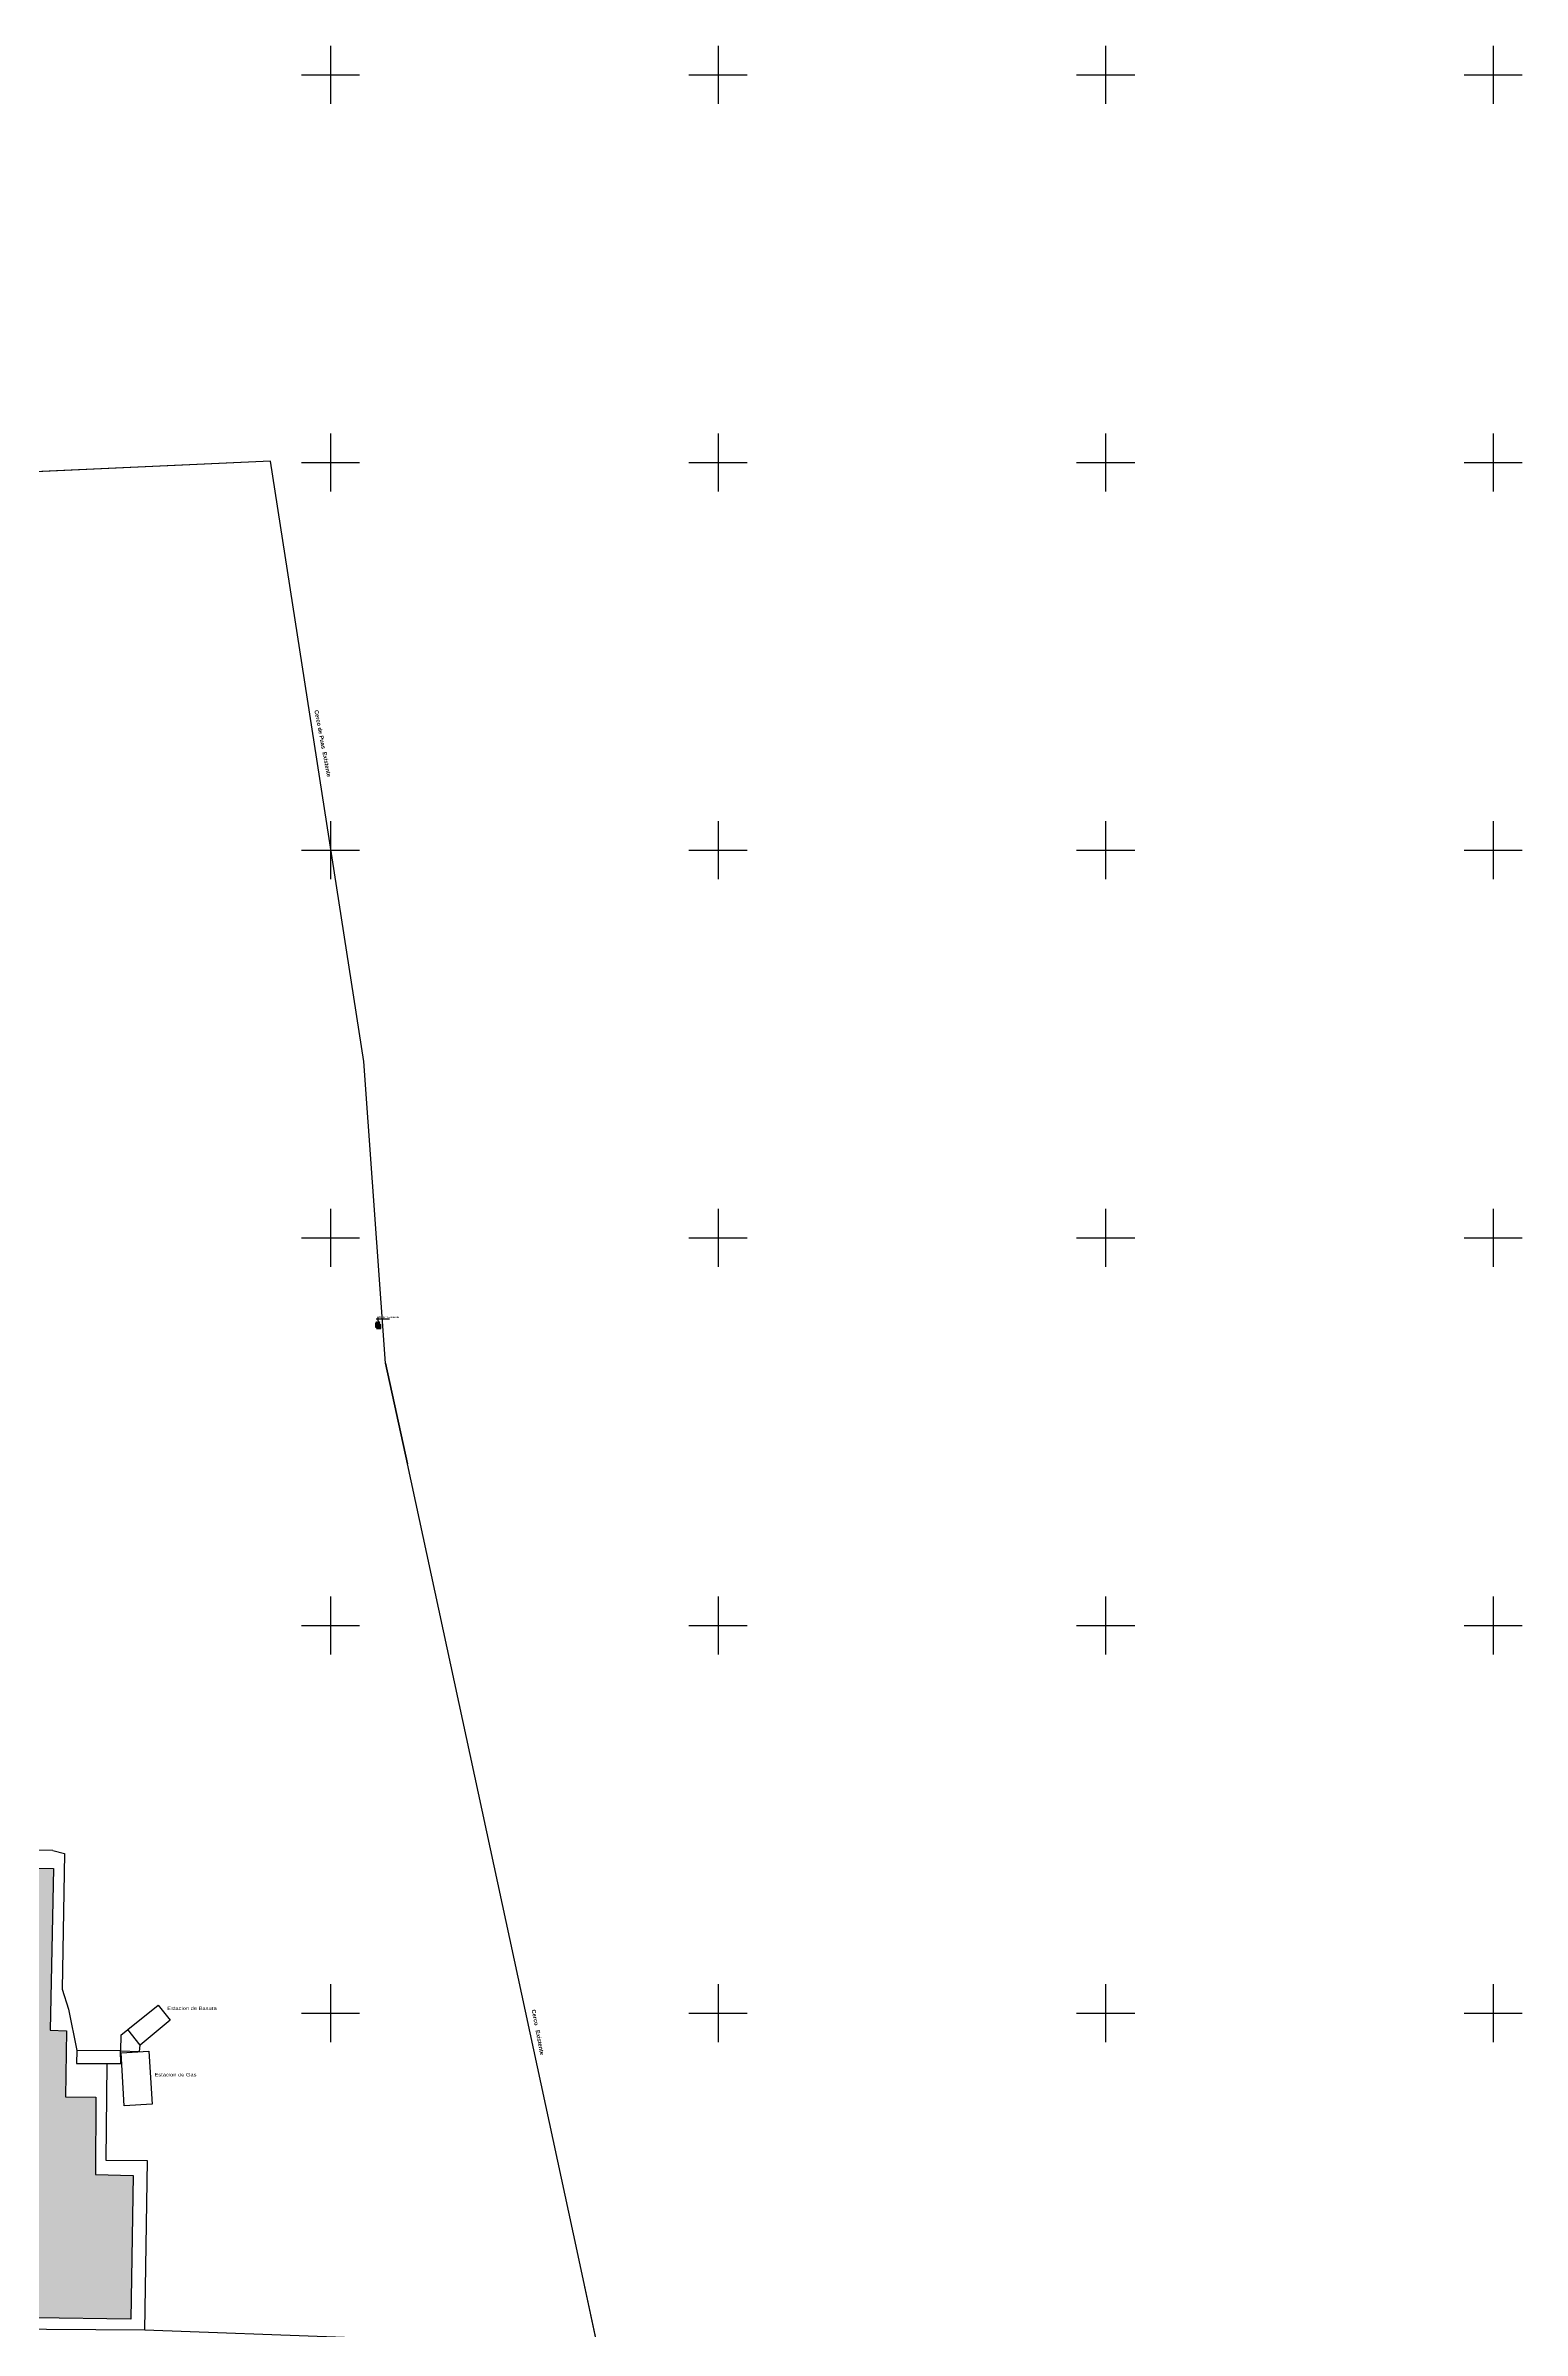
# Model space of a CAD drawing. Header units: millimetres. Extents: x 793 to 3159, y 750 to 2095.
# Drawn here: x 1340.3 to 1530.8, y 1185 to 1479.6 of the extents above; entities that cross this region are included whole.
import ezdxf

# ---------------------------------------------------------------- set-up
doc = ezdxf.new("R2010")
doc.units = ezdxf.units.MM
for name, color, linetype in [('BANQUEtas existentes', 122, 'Continuous'), ('cerco de malla', 7, 'Continuous'), ('CONCRETOS', 64, 'Continuous'), ('CONTORNO EDIFICIO EXISTENTES', 70, 'Continuous'), ('CURVD', 6, 'Continuous'), ('DIMEN', 7, 'Continuous'), ('GAS', 32, 'Continuous'), ('MOJON', 132, 'Continuous'), ('poligono real existente', 210, 'Continuous'), ('RETUTM01', 8, 'Continuous'), ('VERTICES', 210, 'Continuous')]:
    doc.layers.add(name, color=color, linetype=linetype)
doc.styles.get("Standard").update_dxf_attribs({"font": 'arial.ttf'})
doc.styles.add('TEXTOS', font='cityb___.ttf', dxfattribs={"height": 0.25})
doc.styles.add('VERTICES', font='arial.ttf', dxfattribs={"height": 0.5})
doc.linetypes.add('RAYACONTDIAG', pattern='A,0.8,["/",Standard,S=0.08,R=0,X=0.025,Y=-0.04],0', length=0.8)
doc.linetypes.add('RAYACONTX', pattern='A,0.8,["X",Standard,S=0.08,R=0,X=0.025,Y=-0.04],0', length=0.8)

# ---------------------------------------------------------------- blocks, each defined once
blk = doc.blocks.new('A$C67FB3449')
at = {"layer": 'MOJON'}
h = blk.add_hatch(color=256, dxfattribs=at)
h.paths.add_polyline_path([(0.56, 0.69), (0, 0.69), (0, 0.13), (0.05, 0.18), (0.05, 0.64), (0.51, 0.64)])
h.paths.add_polyline_path([(0.58, 0.58), (0.11, 0.58), (0.11, 0.11), (0.58, 0.11)])
h.paths.add_polyline_path([(0.5, 0.5), (0.5, 0.19), (0.19, 0.19), (0.19, 0.5)], flags=16)
h.paths.add_polyline_path([(0.69, 0.56), (0.64, 0.51), (0.64, 0.05), (0.18, 0.05), (0.13, 0), (0.69, 0)])
h = blk.add_hatch(color=256, dxfattribs=at)
h.paths.add_polyline_path([(0.56, 0.69), (0, 0.69), (0, 0.13), (0.05, 0.18), (0.05, 0.64), (0.51, 0.64)])
h.paths.add_polyline_path([(0.58, 0.58), (0.11, 0.58), (0.11, 0.11), (0.58, 0.11)])
h.paths.add_polyline_path([(0.5, 0.5), (0.5, 0.19), (0.19, 0.19), (0.19, 0.5)], flags=16)
h.paths.add_polyline_path([(0.69, 0.56), (0.64, 0.51), (0.64, 0.05), (0.18, 0.05), (0.13, 0), (0.69, 0)])
h = blk.add_hatch(color=256, dxfattribs=at)
h.paths.add_polyline_path([(0.56, 0.69), (0, 0.69), (0, 0.13), (0.05, 0.18), (0.05, 0.64), (0.51, 0.64)])
h.paths.add_polyline_path([(0.58, 0.58), (0.11, 0.58), (0.11, 0.11), (0.58, 0.11)])
h.paths.add_polyline_path([(0.5, 0.5), (0.5, 0.19), (0.19, 0.19), (0.19, 0.5)], flags=16)
h.paths.add_polyline_path([(0.69, 0.56), (0.64, 0.51), (0.64, 0.05), (0.18, 0.05), (0.13, 0), (0.69, 0)])
for p, q in [((0, 0.69, 211.81), (0, 0.13, 211.81)), ((0.56, 0.69, 211.81), (0, 0.69, 211.81)), ((0, 0.69, 211.81), (0, 0.13, 211.81)), ((0.56, 0.69, 211.81), (0, 0.69, 211.81)), ((0, 0.69, 211.81), (0, 0.13, 211.81)), ((0.56, 0.69, 211.81), (0, 0.69, 211.81)), ((0, 0.13, 211.81), (0.05, 0.18, 211.81)), ((0, 0.13, 211.81), (0.05, 0.18, 211.81)), ((0, 0.13, 211.81), (0.05, 0.18, 211.81)), ((0.05, 0.64, 211.81), (0.05, 0.18, 211.81)), ((0.51, 0.64, 211.81), (0.05, 0.64, 211.81)), ((0.05, 0.64, 211.81), (0.05, 0.18, 211.81)), ((0.51, 0.64, 211.81), (0.05, 0.64, 211.81)), ((0.05, 0.64, 211.81), (0.05, 0.18, 211.81)), ((0.51, 0.64, 211.81), (0.05, 0.64, 211.81)), ((0.11, 0.58, 211.81), (0.11, 0.11, 211.81)), ((0.58, 0.58, 211.81), (0.11, 0.58, 211.81)), ((0.11, 0.58, 211.81), (0.11, 0.11, 211.81)), ((0.58, 0.58, 211.81), (0.11, 0.58, 211.81)), ((0.11, 0.58, 211.81), (0.11, 0.11, 211.81)), ((0.58, 0.58, 211.81), (0.11, 0.58, 211.81)), ((0.11, 0.11, 211.81), (0.58, 0.11, 211.81)), ((0.11, 0.11, 211.81), (0.58, 0.11, 211.81)), ((0.11, 0.11, 211.81), (0.58, 0.11, 211.81)), ((0.13, 0, 211.81), (0.18, 0.05, 211.81)), ((0.13, 0, 211.81), (0.18, 0.05, 211.81)), ((0.13, 0, 211.81), (0.18, 0.05, 211.81)), ((0.13, 0, 211.81), (0.69, 0, 211.81)), ((0.13, 0, 211.81), (0.69, 0, 211.81)), ((0.13, 0, 211.81), (0.69, 0, 211.81)), ((0.18, 0.05, 211.81), (0.64, 0.05, 211.81)), ((0.18, 0.05, 211.81), (0.64, 0.05, 211.81)), ((0.18, 0.05, 211.81), (0.64, 0.05, 211.81)), ((0.19, 0.5, 211.81), (0.19, 0.19, 211.81)), ((0.5, 0.5, 211.81), (0.19, 0.5, 211.81)), ((0.19, 0.5, 211.81), (0.19, 0.19, 211.81)), ((0.5, 0.5, 211.81), (0.19, 0.5, 211.81)), ((0.19, 0.5, 211.81), (0.19, 0.19, 211.81)), ((0.5, 0.5, 211.81), (0.19, 0.5, 211.81)), ((0.19, 0.19, 211.81), (0.5, 0.19, 211.81)), ((0.19, 0.19, 211.81), (0.5, 0.19, 211.81)), ((0.19, 0.19, 211.81), (0.5, 0.19, 211.81)), ((0.5, 0.19, 211.81), (0.5, 0.5, 211.81)), ((0.5, 0.19, 211.81), (0.5, 0.5, 211.81)), ((0.5, 0.19, 211.81), (0.5, 0.5, 211.81)), ((0.51, 0.64, 211.81), (0.56, 0.69, 211.81)), ((0.51, 0.64, 211.81), (0.56, 0.69, 211.81)), ((0.51, 0.64, 211.81), (0.56, 0.69, 211.81)), ((0.58, 0.11, 211.81), (0.58, 0.58, 211.81)), ((0.58, 0.11, 211.81), (0.58, 0.58, 211.81)), ((0.58, 0.11, 211.81), (0.58, 0.58, 211.81)), ((0.64, 0.51, 211.81), (0.69, 0.56, 211.81)), ((0.64, 0.51, 211.81), (0.69, 0.56, 211.81)), ((0.64, 0.51, 211.81), (0.69, 0.56, 211.81)), ((0.64, 0.05, 211.81), (0.64, 0.51, 211.81)), ((0.64, 0.05, 211.81), (0.64, 0.51, 211.81)), ((0.64, 0.05, 211.81), (0.64, 0.51, 211.81)), ((0.69, 0, 211.81), (0.69, 0.56, 211.81)), ((0.69, 0, 211.81), (0.69, 0.56, 211.81)), ((0.69, 0, 211.81), (0.69, 0.56, 211.81))]:
    blk.add_line(p, q, dxfattribs=at)
at = {"layer": 'MOJON', "lineweight": 0}
for p, q in [((0, 0.69, 211.81), (0.69, 0, 211.81)), ((0.58, 0.58, 211.81), (0.11, 0.11, 211.81))]:
    blk.add_line(p, q, dxfattribs=at)
blk = doc.blocks.new('A$C146D1F87')
at = {"layer": 'DIMEN'}
for p, q in [((0, 1.11, 431), (1.06, 1.11, 431)), ((0.53, 0.56, 431), (0.53, 1.65, 431)), ((1.06, 1.11, 431), (3.45, 1.11, 431))]:
    blk.add_line(p, q, dxfattribs=at)
at = {"layer": 'DIMEN', "color": 5}
for p, q in [((0.06, 0.23, 431), (0.19, 0.36, 431)), ((0.53, 0, 431), (0.06, 0.23, 431)), ((0.19, 0.36, 431), (0.53, 0, 431)), ((0.53, 0.56, 431), (0.53, 0, 431)), ((0.86, 0.36, 431), (0.53, 0, 431)), ((0.53, 0, 431), (0.99, 0.23, 431)), ((0.99, 0.23, 431), (0.86, 0.36, 431))]:
    blk.add_line(p, q, dxfattribs=at)
blk = doc.blocks.new('A$C6A1540C3')
at = {"layer": 'RETUTM01', "color": 8, "linetype": 'Continuous'}
for p, q in [((3.75, 7.5), (3.75, 0)), ((0, 3.75), (7.5, 3.75))]:
    blk.add_line(p, q, dxfattribs=at)

msp = doc.modelspace()

# ---------------------------------------------------------------- hatches: boundary and pattern name
at = {"layer": 'CONTORNO EDIFICIO EXISTENTES'}
h = msp.add_hatch(color=141, dxfattribs=at)
h.dxf.hatch_style = 1
h.paths.add_polyline_path([(1346.77784, 1215.03325), (1342.87211, 1215.07971), (1342.98805, 1223.61446), (1340.89169, 1223.67513), (1341.30944, 1244.51683), (1294.61028, 1245.12007), (1294.13621, 1201.85813), (1312.84141, 1201.53391), (1312.85122, 1202.10038), (1326.79234, 1201.87214), (1326.56968, 1186.7613), (1351.32621, 1186.41341), (1351.61207, 1204.93235), (1346.75539, 1205.06009)])

# ---------------------------------------------------------------- linework, layer by layer
at = {"color": 30, "elevation": 308.656}
msp.add_lwpolyline([(1294.61028, 1245.12007), (1341.30944, 1244.51683), (1340.89169, 1223.67513), (1342.98805, 1223.61446), (1342.87211, 1215.07971), (1346.77784, 1215.03325), (1346.75539, 1205.06009), (1351.61207, 1204.93235), (1351.32621, 1186.41341), (1326.56968, 1186.7613), (1326.79234, 1201.87214), (1312.85122, 1202.10038), (1312.84141, 1201.53391), (1294.13621, 1201.85813)], close=True, dxfattribs=at)
at = {"layer": 'BANQUEtas existentes'}
for p, q in [((1341.25805, 1246.85954, 308.549), (1293.37201, 1247.62868, 308.6)), ((1341.25805, 1246.85954, 308.549), (1342.75065, 1246.47929, 308.508)), ((1342.75065, 1246.47929, 308.508), (1342.46161, 1228.95825, 308.598)), ((1342.46161, 1228.95825, 308.598), (1343.26905, 1226.38726, 308.571)), ((1343.26905, 1226.38726, 308.571), (1344.3341, 1221.06302, 308.599)), ((1350.02331, 1223.05538, 306.736), (1349.96721, 1221.01485, 306.842)), ((1350.02331, 1223.05538, 306.736), (1350.90932, 1223.78593, 306.237)), ((1344.3341, 1221.06302, 308.599), (1344.30104, 1219.39404, 308.613)), ((1349.96721, 1221.01485, 306.842), (1344.3341, 1221.06302, 308.599)), ((1350.02459, 1219.37603, 306.79), (1349.96721, 1221.01485, 306.842)), ((1349.96721, 1221.01485, 306.842), (1352.41749, 1220.94595, 306.282)), ((1352.41749, 1220.94595, 306.282), (1352.5193, 1221.75383, 306.267)), ((1344.30104, 1219.39404, 308.613), (1350.02459, 1219.37603, 306.79)), ((1348.20139, 1219.33405, 308.586), (1348.08188, 1206.9104, 308.606)), ((1353.4578, 1206.8085, 308.569), (1348.09566, 1206.89116, 308.606)), ((1353.12314, 1184.97588, 308.579), (1353.4578, 1206.8085, 308.569)), ((1353.12314, 1184.97588, 308.579), (1353.4578, 1206.8085, 308.569)), ((1353.12314, 1184.97588, 308.579), (1324.60509, 1185.19843, 308.31782)), ((1378.8765, 1184.0291, 303.88697), (1353.12314, 1184.97588, 308.579))]:
    msp.add_line(p, q, dxfattribs=at)
at = {"layer": 'cerco de malla', "linetype": 'RAYACONTX', "ltscale": 10}
for p, q in [((1369.33465, 1426.06132, 293.251), (1255.57285, 1420.9017, 296.836)), ((1384.14331, 1309.72506, 294.525), (1387.00967, 1296.73883, 295.507)), ((1408.88991, 1195.21199, 298.734), (1387.00967, 1296.73883, 295.507)), ((1425.77751, 1116.30352, 300.71), (1408.88991, 1195.21199, 298.734))]:
    msp.add_line(p, q, dxfattribs=at)
at = {"layer": 'GAS', "linetype": 'Continuous'}
for points, elevation in [([(1350.90932, 1223.78593), (1354.81999, 1226.88756), (1356.37822, 1224.96113), (1352.5193, 1221.75383)], 306.237), ([(1350.04345, 1220.76202), (1353.62855, 1220.96667), (1354.04558, 1214.13539), (1350.46049, 1213.93073)], 306.804)]:
    msp.add_lwpolyline(points, close=True, dxfattribs=dict(at, elevation=elevation))
at = {"layer": 'poligono real existente', "linetype": 'RAYACONTDIAG', "elevation": 293.251}
msp.add_lwpolyline([(1332.03838, 826.86341), (1343.18162, 821.07729), (1370.6604, 809.46732), (1401.90883, 799.33348), (1458.52723, 787.82435), (1461.32928, 787.33593), (1463.59362, 996.80662), (1464.01009, 1013.49318), (1464.36549, 1029.628), (1464.03637, 1049.87443), (1461.97833, 1064.48312), (1425.77751, 1116.30352), (1408.88991, 1195.21199), (1387.00967, 1296.73883), (1384.14331, 1309.72506), (1381.37609, 1348.62425), (1369.33465, 1426.06132), (1255.57285, 1420.9017)], dxfattribs=at)

# ---------------------------------------------------------------- block references
at = {"layer": 'CONCRETOS'}
msp.add_blockref('A$C67FB3449', (1382.85036, 1314.18035, 82.9056), dxfattribs=at)
at = {"layer": 'CURVD', "xscale": 0.5, "yscale": 0.5, "zscale": 0.5}
msp.add_blockref('A$C146D1F87', (1382.94243, 1314.87348, 79.217), dxfattribs=at)
at = {"layer": 'poligono real existente'}
for p in [(1373.30715, 1472.1269), (1423.30715, 1472.1269), (1423.30715, 1472.1269), (1473.30715, 1472.1269), (1523.30715, 1472.1269), (1373.30715, 1422.1269), (1423.30715, 1422.1269), (1473.30715, 1422.1269), (1523.30715, 1422.1269), (1373.30715, 1372.1269), (1423.30715, 1372.1269), (1473.30715, 1372.1269), (1523.30715, 1372.1269), (1373.30715, 1322.1269), (1423.30715, 1322.1269), (1473.30715, 1322.1269), (1523.30715, 1322.1269), (1373.30715, 1272.1269), (1423.30715, 1272.1269), (1473.30715, 1272.1269), (1523.30715, 1272.1269), (1373.30715, 1222.1269), (1423.30715, 1222.1269), (1473.30715, 1222.1269), (1523.30715, 1222.1269)]:
    msp.add_blockref('A$C6A1540C3', p, dxfattribs=at)

# ---------------------------------------------------------------- texts
at = {"layer": 'VERTICES', "style": 'TEXTOS'}
for s, p in [('Cerco de Puas  Existente', (1374.98209, 1393.89163, -101.46063)), ('Cerco   Existente', (1403.00447, 1226.28736, -101.46063))]:
    msp.add_text(s, height=0.53125, rotation=280.8369882, dxfattribs=at).set_placement(p)
at = {"layer": 'VERTICES', "color": 0, "style": 'VERTICES', "width": 1.221414}
for s, height, p in [('Mojon Existente', 0.216, (1383.29666, 1315.54251)), ('Estacion de Basura', 0.432, (1355.99419, 1226.28947)), ('Estacion de Gas', 0.432, (1354.36294, 1217.71949))]:
    msp.add_text(s, height=height, dxfattribs=at).set_placement(p)

doc.saveas('drawing.dxf')
